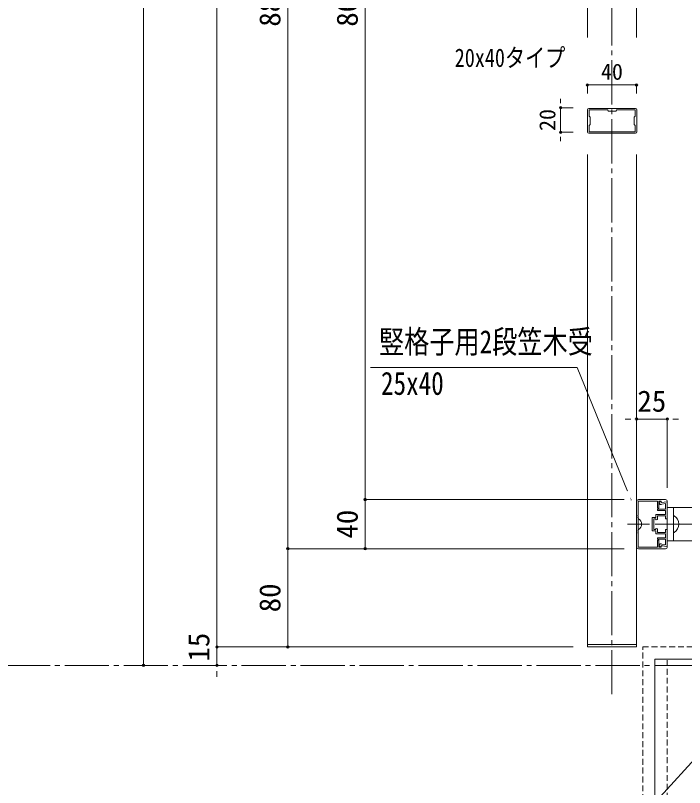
# Model space of a CAD drawing. Units: millimetres at full size. Extents: x -1601 to 1601, y -1131 to 1131.
# Drawn here: x -633 to -88, y -593 to 35 of the extents above; entities that cross this region are included whole.
import ezdxf
from ezdxf.enums import TextEntityAlignment as Align

# ---------------------------------------------------------------- set-up
doc = ezdxf.new("R2010")
doc.units = ezdxf.units.MM
doc.header["$LTSCALE"] = 4
doc.header["$PDMODE"] = 32
doc.header["$PDSIZE"] = 2
doc.linetypes.add('CHAIN2', pattern=[12, 9, -1, 1, -1])
doc.linetypes.add('DASHED1', pattern=[1.8, 1.2, -0.6])
for name, color, linetype, lineweight in [('0-0_0', 7, 'Continuous', 18), ('0-2_1手摺寸法', 3, 'Continuous', 18), ('0-4_2躯体隠れ', 6, 'DASHED1', 18), ('0-5_2躯体線', 4, 'Continuous', 9), ('0-7_3中心線', 2, 'CHAIN2', 18), ('0-8_41ｱﾙﾐ', 6, 'Continuous', 18), ('0-A_4アルミ', 6, 'Continuous', 18), ('0-F_KIJUN-A', 2, 'CHAIN2', 18)]:
    doc.layers.add(name, color=color, linetype=linetype, lineweight=lineweight)
doc.styles.add('ＭＳ ゴシック', font='')
doc.styles.get('ＭＳ ゴシック').set_extended_font_data('MS Gothic')

msp = doc.modelspace()

# ---------------------------------------------------------------- linework, layer by layer
at = {"layer": '0-0_0'}
for points in [[(-131.735, -359.273), (-175.584, -251.21), (-343.899, -251.21)], [(-51.338, -538.594), (-133.529, -628.572), (-304.084, -628.572)]]:
    msp.add_lwpolyline(points, dxfattribs=at)
at = {"layer": '0-2_1手摺寸法'}
for p, q in [((-528.564, -493.773), (-528.564, 621.227)), ((-528.564, 616.627), (-528.564, -489.173)), ((-468.802, -478.773), (-468.802, 621.227)), ((-468.802, 616.627), (-468.802, -474.173)), ((-411.086, -398.773), (-411.086, 486.227)), ((-411.086, 481.627), (-411.086, -394.173)), ((-348.157, -358.773), (-348.157, 446.227)), ((-348.157, 441.627), (-348.157, -354.173)), ((-167.235, -28.35), (-167.235, -21.322)), ((-127.235, -21.322), (-167.235, -21.322)), ((-163.635, -21.322), (-130.835, -21.322)), ((-127.235, -28.35), (-127.235, -21.322)), ((-189.064, -36.25), (-189.064, -32.65)), ((-178.735, -39.85), (-189.064, -39.85)), ((-189.064, -59.85), (-189.064, -39.85)), ((-189.064, -39.85), (-189.064, -59.85)), ((-178.735, -59.85), (-189.064, -59.85)), ((-189.064, -63.45), (-189.064, -67.05)), ((-131.835, -293.27), (-136.435, -293.27)), ((-127.235, -347.19), (-127.235, -293.27)), ((-102.235, -293.27), (-127.235, -293.27)), ((-127.235, -293.27), (-102.235, -293.27)), ((-102.235, -349.315), (-102.235, -293.27)), ((-97.635, -293.27), (-93.035, -293.27)), ((-137.235, -358.773), (-348.157, -358.773)), ((-137.235, -358.773), (-348.157, -358.773)), ((-348.157, -398.773), (-348.157, -358.773)), ((-348.157, -363.373), (-348.157, -394.173)), ((-102.235, -365.273), (-27.235, -365.273)), ((-102.235, -392.273), (-102.235, -365.273)), ((-97.235, -392.273), (-97.235, -365.273)), ((-102.235, -392.273), (-27.235, -392.273)), ((-137.235, -398.773), (-411.086, -398.773)), ((-137.235, -398.773), (-411.086, -398.773)), ((-411.086, -478.773), (-411.086, -398.773)), ((-137.235, -398.773), (-348.157, -398.773)), ((-411.086, -403.373), (-411.086, -474.173)), ((-468.802, -474.173), (-468.802, -469.573)), ((-178.735, -478.773), (-468.802, -478.773)), ((-178.735, -478.773), (-468.802, -478.773)), ((-468.802, -478.773), (-468.802, -493.773)), ((-468.802, -493.773), (-468.802, -478.773)), ((-178.735, -478.773), (-411.086, -478.773)), ((-468.802, -498.373), (-468.802, -502.973))]:
    msp.add_line(p, q, dxfattribs=at)
for p in [(-167.235, -21.322), (-127.235, -21.322), (-189.064, -39.85), (-189.064, -59.85), (-127.235, -293.27), (-102.235, -293.27), (-348.157, -358.773), (-411.086, -398.773), (-348.157, -398.773), (-468.802, -478.773), (-411.086, -478.773), (-528.564, -493.773), (-468.802, -493.773)]:
    msp.add_point(p, dxfattribs=at)
at = {"layer": '0-4_2躯体隠れ'}
for p, q in [((-122.235, -833.773), (-122.235, -478.773)), ((-122.235, -478.773), (-67.235, -478.773)), ((-102.235, -623.773), (-102.235, -488.773))]:
    msp.add_line(p, q, dxfattribs=at)
at = {"layer": '0-5_2躯体線'}
for p, q in [((-125.935, -383.093), (-125.935, -374.453)), ((-125.615, -374.453), (-125.935, -374.453)), ((-97.235, -372.023), (-97.235, -385.523)), ((-96.735, -372.023), (-97.235, -372.023)), ((-116.682, -378.773), (-134.488, -378.773)), ((-125.615, -383.093), (-125.935, -383.093)), ((-112.175, -378.773), (-89.919, -378.773)), ((-96.735, -385.523), (-97.235, -385.523)), ((-112.235, -818.773), (-112.235, -488.773)), ((-112.235, -488.773), (-67.235, -488.773))]:
    msp.add_line(p, q, dxfattribs=at)
for centre, radius in [((-127.98, -378.773), 4.925), ((-100.43, -378.773), 7.695)]:
    msp.add_arc(centre, radius, 298.699, 61.301, dxfattribs=at)
at = {"layer": '0-7_3中心線'}
for p, q in [((-147.235, -517.234), (-147.235, 636.235)), ((-14.074, -378.773), (-105.354, -378.773))]:
    msp.add_line(p, q, dxfattribs=at)
at = {"layer": '0-8_41ｱﾙﾐ'}
for p, q in [((-167.235, 17.331), (-167.235, 621.227)), ((-127.235, 17.331), (-127.235, 621.227)), ((-167.076, -59.575), (-167.076, -41.575)), ((-128.076, -40.575), (-166.076, -40.575)), ((-150.776, -41.575), (-165.776, -41.575)), ((-165.776, -46.875), (-165.776, -41.575)), ((-150.776, -41.575), (-150.076, -42.575)), ((-144.076, -42.575), (-150.076, -42.575)), ((-144.076, -42.575), (-143.376, -41.575)), ((-128.376, -41.575), (-143.376, -41.575)), ((-128.376, -46.875), (-128.376, -41.575)), ((-127.076, -59.575), (-127.076, -41.575)), ((-165.776, -46.875), (-165.076, -47.575)), ((-165.076, -53.575), (-165.076, -47.575)), ((-128.376, -46.875), (-129.076, -47.575)), ((-129.076, -53.575), (-129.076, -47.575)), ((-165.076, -53.575), (-165.776, -54.275)), ((-165.776, -59.575), (-165.776, -54.275)), ((-129.076, -53.575), (-128.376, -54.275)), ((-128.376, -59.575), (-128.376, -54.275)), ((-166.076, -60.575), (-128.076, -60.575)), ((-165.776, -59.575), (-128.376, -59.575)), ((-167.235, -478.773), (-167.235, -77.867)), ((-127.235, -478.773), (-127.235, -77.867)), ((-127.235, -476.773), (-167.235, -476.773)), ((-127.235, -478.773), (-167.235, -478.773))]:
    msp.add_line(p, q, dxfattribs=at)
for centre, start, end in [((-166.076, -41.575), 90, 180), ((-128.076, -41.575), 0, 90), ((-166.076, -59.575), 180, 270), ((-128.076, -59.575), 270, 0)]:
    msp.add_arc(centre, 1, start, end, dxfattribs=at)
at = {"layer": '0-A_4アルミ'}
for p, q in [((-127.235, -378.773), (-127.235, -360.273)), ((-125.935, -371.473), (-125.935, -360.073)), ((-125.935, -360.073), (-110.235, -360.073)), ((-125.735, -358.773), (-103.735, -358.773)), ((-110.235, -360.073), (-110.235, -365.773)), ((-109.035, -360.073), (-109.035, -365.773)), ((-109.035, -360.073), (-107.235, -360.073)), ((-107.235, -360.329), (-107.485, -360.329)), ((-107.235, -360.084), (-107.235, -360.935)), ((-107.235, -360.329), (-107.235, -361.304)), ((-102.463, -360.617), (-107.235, -361.304)), ((-106.876, -361.229), (-102.403, -360.586)), ((-103.735, -362.011), (-106.555, -362.414)), ((-103.735, -366.543), (-103.735, -361.999)), ((-102.235, -374.329), (-102.235, -360.804)), ((-110.235, -365.773), (-109.035, -365.773)), ((-110.235, -367.543), (-110.235, -366.743)), ((-103.735, -366.543), (-110.035, -366.543)), ((-103.735, -367.743), (-110.035, -367.743)), ((-103.735, -370.829), (-103.735, -367.743)), ((-126.142, -371.604), (-125.935, -371.473)), ((-126.142, -371.942), (-125.935, -372.073)), ((-126.142, -373.104), (-125.935, -372.973)), ((-126.142, -373.442), (-125.935, -373.573)), ((-125.935, -372.973), (-125.935, -372.073)), ((-125.935, -378.473), (-125.935, -373.573)), ((-114.435, -373.529), (-114.435, -384.029)), ((-111.435, -373.329), (-114.235, -373.329)), ((-113.235, -383.029), (-113.235, -374.529)), ((-113.235, -374.529), (-111.435, -374.529)), ((-111.435, -373.329), (-111.435, -371.029)), ((-111.435, -374.529), (-111.435, -375.051)), ((-111.235, -370.829), (-103.735, -370.829)), ((-111.172, -375.241), (-110.372, -374.974)), ((-110.235, -372.029), (-103.735, -372.029)), ((-110.235, -374.784), (-110.235, -372.029)), ((-103.735, -372.029), (-103.735, -374.329)), ((-103.535, -374.529), (-102.435, -374.529)), ((-127.235, -378.773), (-127.235, -397.273)), ((-126.142, -378.604), (-125.935, -378.473)), ((-113.235, -383.029), (-111.435, -383.029)), ((-111.435, -382.506), (-111.435, -383.029)), ((-110.372, -382.583), (-111.172, -382.316)), ((-110.235, -385.529), (-110.235, -382.773)), ((-103.735, -385.529), (-103.735, -383.229)), ((-103.535, -383.029), (-102.435, -383.029)), ((-102.235, -383.229), (-102.235, -396.742)), ((-126.142, -384.104), (-125.935, -383.973)), ((-126.142, -384.442), (-125.935, -384.573)), ((-126.142, -385.604), (-125.935, -385.473)), ((-126.142, -385.942), (-125.935, -386.073)), ((-125.935, -384.573), (-125.935, -385.473)), ((-125.935, -386.073), (-125.935, -397.473)), ((-114.235, -384.229), (-111.435, -384.229)), ((-111.435, -384.229), (-111.435, -386.529)), ((-111.235, -386.729), (-103.735, -386.729)), ((-110.235, -385.529), (-103.735, -385.529)), ((-103.735, -386.729), (-103.735, -389.803)), ((-110.235, -390.803), (-110.235, -390.003)), ((-110.235, -391.773), (-109.035, -391.773)), ((-110.235, -397.473), (-110.235, -391.773)), ((-103.735, -389.803), (-110.035, -389.803)), ((-103.735, -391.003), (-110.035, -391.003)), ((-109.035, -397.473), (-109.035, -391.773)), ((-103.735, -395.546), (-106.555, -395.144)), ((-103.735, -391.003), (-103.735, -395.546)), ((-125.935, -397.473), (-110.235, -397.473)), ((-125.735, -398.773), (-103.735, -398.773)), ((-109.035, -397.473), (-107.235, -397.473)), ((-107.235, -397.229), (-107.485, -397.229)), ((-102.463, -396.94), (-107.235, -396.253)), ((-107.235, -397.229), (-107.235, -396.253)), ((-107.235, -397.473), (-107.235, -396.622)), ((-106.876, -396.328), (-102.403, -396.971))]:
    msp.add_line(p, q, dxfattribs=at)
msp.add_lwpolyline([(-126.142, -378.942), (-125.935, -379.073), (-125.935, -383.973)], dxfattribs=at)
for centre, radius, start, end in [((-125.735, -360.273), 1.5, 90, 180), ((-107.485, -361.579), 1.25, 90, 318.086), ((-106.935, -360.935), 0.3, 180, 281.31), ((-103.735, -360.284), 1.5, 353.929, 90), ((-102.435, -360.815), 0.2, 0, 98.13), ((-102.455, -360.368), 0.224, 283.328, 340.531), ((-110.035, -366.743), 0.2, 90, 180), ((-110.035, -367.543), 0.2, 180, 270), ((-126.035, -371.773), 0.2, 122.334, 237.666), ((-126.035, -373.273), 0.2, 122.334, 237.666), ((-114.235, -373.529), 0.2, 90, 180), ((-111.235, -371.029), 0.2, 90, 180), ((-111.235, -375.051), 0.2, 180, 288.435), ((-110.435, -374.784), 0.2, 288.435, 0), ((-103.535, -374.329), 0.2, 180, 270), ((-102.435, -374.329), 0.2, 270, 0), ((-126.035, -378.773), 0.2, 122.334, 180), ((-126.035, -378.773), 0.2, 180, 237.666), ((-111.235, -382.506), 0.2, 71.565, 180), ((-110.435, -382.773), 0.2, 0, 71.565), ((-103.535, -383.229), 0.2, 90, 180), ((-102.435, -383.229), 0.2, 0, 90), ((-126.035, -384.273), 0.2, 122.334, 237.666), ((-126.035, -385.773), 0.2, 122.334, 237.666), ((-114.235, -384.029), 0.2, 180, 270), ((-111.235, -386.529), 0.2, 180, 270), ((-110.035, -390.003), 0.2, 90, 180), ((-110.035, -390.803), 0.2, 180, 270), ((-107.485, -395.979), 1.25, 41.914, 270), ((-125.735, -397.273), 1.5, 180, 270), ((-106.935, -396.622), 0.3, 78.69, 180), ((-103.735, -397.273), 1.5, 270, 6.071), ((-102.435, -396.742), 0.2, 261.87, 0), ((-102.455, -397.189), 0.224, 19.469, 76.672)]:
    msp.add_arc(centre, radius, start, end, dxfattribs=at)
at = {"layer": '0-F_KIJUN-A'}
msp.add_line((-1360.66, -493.773), (266.192, -493.773), dxfattribs=at)

# ---------------------------------------------------------------- texts
at = {"layer": '0-0_0', "style": 'ＭＳ ゴシック', "width": 0.8}
for s, height, p in [('20x40タイプ', 15.01, (-275.198, -11.193)), ('竪格子用2段笠木受', 18.77, (-336.858, -245.332)), ('25x40', 18.77, (-335.233, -279.188))]:
    msp.add_text(s, height=height, dxfattribs=at).set_placement(p, align=Align.BOTTOM_LEFT)
at = {"layer": '0-2_1手摺寸法', "style": 'ＭＳ ゴシック'}
for s, height, p in [('885', 17.27, (-411.905, 26.063)), ('805', 17.27, (-348.975, 26.063)), ('20', 13.14, (-189.312, -58.81)), ('40', 17.27, (-348.975, -390.549)), ('80', 17.27, (-411.905, -450.549)), ('15', 17.27, (-469.731, -490.647))]:
    msp.add_text(s, height=height, rotation=90, dxfattribs=at).set_placement(p, align=Align.BOTTOM_LEFT)
for s, height, p in [('40', 13.14, (-156.195, -21.075)), ('25', 17.27, (-126.511, -292.452))]:
    msp.add_text(s, height=height, dxfattribs=at).set_placement(p, align=Align.BOTTOM_LEFT)

# ---------------------------------------------------------------- next in the draw order: wipeouts: each hides what was drawn before it
msp.add_wipeout([(-135.984, -352.495), (-133.41, -351.45), (-131.735, -359.273), (-131.735, -359.273)])

doc.saveas('drawing.dxf')
